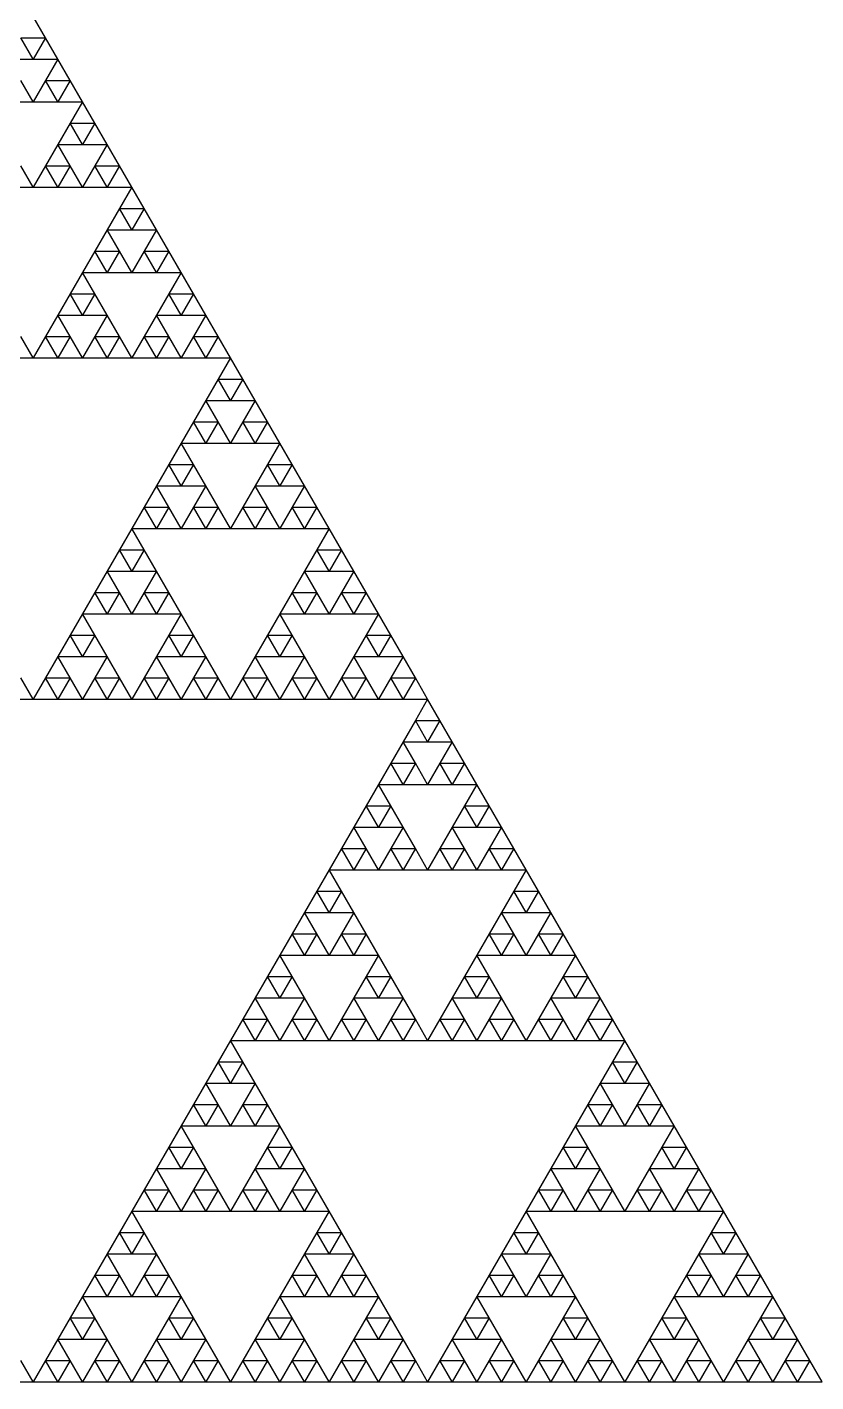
# Model space of a CAD drawing. Header units: metres. Extents: x -50 to 50, y -29 to 58.
# Drawn here: x 6.2 to 12.45, y -28.87 to -18.13 of the extents above; entities that cross this region are included whole.
import ezdxf

# ---------------------------------------------------------------- set-up
doc = ezdxf.new("R2010")
doc.units = ezdxf.units.M

msp = doc.modelspace()

# ---------------------------------------------------------------- linework, layer by layer
for p, q in [((6.34766, -18.2114), (6.25, -18.0422)), ((6.25, -18.3805), (6.15234, -18.2114)), ((6.15234, -18.2114), (6.34766, -18.2114)), ((6.34766, -18.2114), (6.25, -18.3805)), ((6.44531, -18.3805), (6.34766, -18.2114)), ((6.05469, -18.3805), (6.25, -18.3805)), ((6.25, -18.3805), (6.44531, -18.3805)), ((6.44531, -18.3805), (6.34766, -18.5496)), ((6.54297, -18.5496), (6.44531, -18.3805)), ((6.25, -18.7188), (6.15234, -18.5496)), ((6.34766, -18.5496), (6.25, -18.7188)), ((6.44531, -18.7188), (6.34766, -18.5496)), ((6.34766, -18.5496), (6.54297, -18.5496)), ((6.54297, -18.5496), (6.44531, -18.7188)), ((6.64062, -18.7188), (6.54297, -18.5496)), ((6.05469, -18.7188), (6.25, -18.7188)), ((6.25, -18.7188), (6.44531, -18.7188)), ((6.44531, -18.7188), (6.64062, -18.7188)), ((6.64062, -18.7188), (6.54297, -18.8879)), ((6.73828, -18.8879), (6.64062, -18.7188)), ((6.54297, -18.8879), (6.44531, -19.0571)), ((6.64062, -19.0571), (6.54297, -18.8879)), ((6.54297, -18.8879), (6.73828, -18.8879)), ((6.73828, -18.8879), (6.64062, -19.0571)), ((6.83594, -19.0571), (6.73828, -18.8879)), ((6.44531, -19.0571), (6.34766, -19.2262)), ((6.54297, -19.2262), (6.44531, -19.0571)), ((6.44531, -19.0571), (6.64062, -19.0571)), ((6.64062, -19.0571), (6.83594, -19.0571)), ((6.83594, -19.0571), (6.73828, -19.2262)), ((6.93359, -19.2262), (6.83594, -19.0571)), ((6.25, -19.3954), (6.15234, -19.2262)), ((6.34766, -19.2262), (6.25, -19.3954)), ((6.44531, -19.3954), (6.34766, -19.2262)), ((6.34766, -19.2262), (6.54297, -19.2262)), ((6.54297, -19.2262), (6.44531, -19.3954)), ((6.64062, -19.3954), (6.54297, -19.2262)), ((6.73828, -19.2262), (6.64062, -19.3954)), ((6.83594, -19.3954), (6.73828, -19.2262)), ((6.73828, -19.2262), (6.93359, -19.2262)), ((6.93359, -19.2262), (6.83594, -19.3954)), ((7.03125, -19.3954), (6.93359, -19.2262)), ((6.05469, -19.3954), (6.25, -19.3954)), ((6.25, -19.3954), (6.44531, -19.3954)), ((6.44531, -19.3954), (6.64062, -19.3954)), ((6.64062, -19.3954), (6.83594, -19.3954)), ((6.83594, -19.3954), (7.03125, -19.3954)), ((7.03125, -19.3954), (6.93359, -19.5645)), ((7.12891, -19.5645), (7.03125, -19.3954)), ((6.93359, -19.5645), (6.83594, -19.7337)), ((7.03125, -19.7337), (6.93359, -19.5645)), ((6.93359, -19.5645), (7.12891, -19.5645)), ((7.12891, -19.5645), (7.03125, -19.7337)), ((7.22656, -19.7337), (7.12891, -19.5645)), ((6.83594, -19.7337), (6.73828, -19.9028)), ((6.93359, -19.9028), (6.83594, -19.7337)), ((6.83594, -19.7337), (7.03125, -19.7337)), ((7.03125, -19.7337), (7.22656, -19.7337)), ((7.22656, -19.7337), (7.12891, -19.9028)), ((7.32422, -19.9028), (7.22656, -19.7337)), ((6.73828, -19.9028), (6.64062, -20.072)), ((6.83594, -20.072), (6.73828, -19.9028)), ((6.73828, -19.9028), (6.93359, -19.9028)), ((6.93359, -19.9028), (6.83594, -20.072)), ((7.03125, -20.072), (6.93359, -19.9028)), ((7.12891, -19.9028), (7.03125, -20.072)), ((7.22656, -20.072), (7.12891, -19.9028)), ((7.12891, -19.9028), (7.32422, -19.9028)), ((7.32422, -19.9028), (7.22656, -20.072)), ((7.42188, -20.072), (7.32422, -19.9028)), ((6.64062, -20.072), (6.54297, -20.2411)), ((6.73828, -20.2411), (6.64062, -20.072)), ((6.64062, -20.072), (6.83594, -20.072)), ((6.83594, -20.072), (7.03125, -20.072)), ((7.03125, -20.072), (7.22656, -20.072)), ((7.22656, -20.072), (7.42188, -20.072)), ((7.42188, -20.072), (7.32422, -20.2411)), ((7.51953, -20.2411), (7.42188, -20.072)), ((6.54297, -20.2411), (6.44531, -20.4102)), ((6.64062, -20.4102), (6.54297, -20.2411)), ((6.54297, -20.2411), (6.73828, -20.2411)), ((6.73828, -20.2411), (6.64062, -20.4102)), ((6.83594, -20.4102), (6.73828, -20.2411)), ((7.32422, -20.2411), (7.22656, -20.4102)), ((7.42188, -20.4102), (7.32422, -20.2411)), ((7.32422, -20.2411), (7.51953, -20.2411)), ((7.51953, -20.2411), (7.42188, -20.4102)), ((7.61719, -20.4102), (7.51953, -20.2411)), ((6.44531, -20.4102), (6.34766, -20.5794)), ((6.54297, -20.5794), (6.44531, -20.4102)), ((6.44531, -20.4102), (6.64062, -20.4102)), ((6.64062, -20.4102), (6.83594, -20.4102)), ((6.83594, -20.4102), (6.73828, -20.5794)), ((6.93359, -20.5794), (6.83594, -20.4102)), ((7.22656, -20.4102), (7.12891, -20.5794)), ((7.32422, -20.5794), (7.22656, -20.4102)), ((7.22656, -20.4102), (7.42188, -20.4102)), ((7.42188, -20.4102), (7.61719, -20.4102)), ((7.61719, -20.4102), (7.51953, -20.5794)), ((7.71484, -20.5794), (7.61719, -20.4102)), ((6.25, -20.7485), (6.15234, -20.5794)), ((6.34766, -20.5794), (6.25, -20.7485)), ((6.44531, -20.7485), (6.34766, -20.5794)), ((6.34766, -20.5794), (6.54297, -20.5794)), ((6.54297, -20.5794), (6.44531, -20.7485)), ((6.64062, -20.7485), (6.54297, -20.5794)), ((6.73828, -20.5794), (6.64062, -20.7485)), ((6.83594, -20.7485), (6.73828, -20.5794)), ((6.73828, -20.5794), (6.93359, -20.5794)), ((6.93359, -20.5794), (6.83594, -20.7485)), ((7.03125, -20.7485), (6.93359, -20.5794)), ((7.12891, -20.5794), (7.03125, -20.7485)), ((7.22656, -20.7485), (7.12891, -20.5794)), ((7.12891, -20.5794), (7.32422, -20.5794)), ((7.32422, -20.5794), (7.22656, -20.7485)), ((7.42188, -20.7485), (7.32422, -20.5794)), ((7.51953, -20.5794), (7.42188, -20.7485)), ((7.61719, -20.7485), (7.51953, -20.5794)), ((7.51953, -20.5794), (7.71484, -20.5794)), ((7.71484, -20.5794), (7.61719, -20.7485)), ((7.8125, -20.7485), (7.71484, -20.5794)), ((6.05469, -20.7485), (6.25, -20.7485)), ((6.25, -20.7485), (6.44531, -20.7485)), ((6.44531, -20.7485), (6.64062, -20.7485)), ((6.64062, -20.7485), (6.83594, -20.7485)), ((6.83594, -20.7485), (7.03125, -20.7485)), ((7.03125, -20.7485), (7.22656, -20.7485)), ((7.22656, -20.7485), (7.42188, -20.7485)), ((7.42188, -20.7485), (7.61719, -20.7485)), ((7.61719, -20.7485), (7.8125, -20.7485)), ((7.8125, -20.7485), (7.71484, -20.9177)), ((7.91016, -20.9177), (7.8125, -20.7485)), ((7.71484, -20.9177), (7.61719, -21.0868)), ((7.8125, -21.0868), (7.71484, -20.9177)), ((7.71484, -20.9177), (7.91016, -20.9177)), ((7.91016, -20.9177), (7.8125, -21.0868)), ((8.00781, -21.0868), (7.91016, -20.9177)), ((7.61719, -21.0868), (7.51953, -21.256)), ((7.71484, -21.256), (7.61719, -21.0868)), ((7.61719, -21.0868), (7.8125, -21.0868)), ((7.8125, -21.0868), (8.00781, -21.0868)), ((8.00781, -21.0868), (7.91016, -21.256)), ((8.10547, -21.256), (8.00781, -21.0868)), ((7.51953, -21.256), (7.42188, -21.4251)), ((7.61719, -21.4251), (7.51953, -21.256)), ((7.51953, -21.256), (7.71484, -21.256)), ((7.71484, -21.256), (7.61719, -21.4251)), ((7.8125, -21.4251), (7.71484, -21.256)), ((7.91016, -21.256), (7.8125, -21.4251)), ((8.00781, -21.4251), (7.91016, -21.256)), ((7.91016, -21.256), (8.10547, -21.256)), ((8.10547, -21.256), (8.00781, -21.4251)), ((8.20312, -21.4251), (8.10547, -21.256)), ((7.42188, -21.4251), (7.32422, -21.5943)), ((7.51953, -21.5943), (7.42188, -21.4251)), ((7.42188, -21.4251), (7.61719, -21.4251)), ((7.61719, -21.4251), (7.8125, -21.4251)), ((7.8125, -21.4251), (8.00781, -21.4251)), ((8.00781, -21.4251), (8.20312, -21.4251)), ((8.20312, -21.4251), (8.10547, -21.5943)), ((8.30078, -21.5943), (8.20312, -21.4251)), ((7.32422, -21.5943), (7.22656, -21.7634)), ((7.42188, -21.7634), (7.32422, -21.5943)), ((7.32422, -21.5943), (7.51953, -21.5943)), ((7.51953, -21.5943), (7.42188, -21.7634)), ((7.61719, -21.7634), (7.51953, -21.5943)), ((8.10547, -21.5943), (8.00781, -21.7634)), ((8.20312, -21.7634), (8.10547, -21.5943)), ((8.10547, -21.5943), (8.30078, -21.5943)), ((8.30078, -21.5943), (8.20312, -21.7634)), ((8.39844, -21.7634), (8.30078, -21.5943)), ((7.22656, -21.7634), (7.12891, -21.9325)), ((7.32422, -21.9325), (7.22656, -21.7634)), ((7.22656, -21.7634), (7.42188, -21.7634)), ((7.42188, -21.7634), (7.61719, -21.7634)), ((7.61719, -21.7634), (7.51953, -21.9325)), ((7.71484, -21.9325), (7.61719, -21.7634)), ((8.00781, -21.7634), (7.91016, -21.9325)), ((8.10547, -21.9325), (8.00781, -21.7634)), ((8.00781, -21.7634), (8.20312, -21.7634)), ((8.20312, -21.7634), (8.39844, -21.7634)), ((8.39844, -21.7634), (8.30078, -21.9325)), ((8.49609, -21.9325), (8.39844, -21.7634)), ((7.12891, -21.9325), (7.03125, -22.1017)), ((7.22656, -22.1017), (7.12891, -21.9325)), ((7.12891, -21.9325), (7.32422, -21.9325)), ((7.32422, -21.9325), (7.22656, -22.1017)), ((7.42188, -22.1017), (7.32422, -21.9325)), ((7.51953, -21.9325), (7.42188, -22.1017)), ((7.61719, -22.1017), (7.51953, -21.9325)), ((7.51953, -21.9325), (7.71484, -21.9325)), ((7.71484, -21.9325), (7.61719, -22.1017)), ((7.8125, -22.1017), (7.71484, -21.9325)), ((7.91016, -21.9325), (7.8125, -22.1017)), ((8.00781, -22.1017), (7.91016, -21.9325)), ((7.91016, -21.9325), (8.10547, -21.9325)), ((8.10547, -21.9325), (8.00781, -22.1017)), ((8.20312, -22.1017), (8.10547, -21.9325)), ((8.30078, -21.9325), (8.20312, -22.1017)), ((8.39844, -22.1017), (8.30078, -21.9325)), ((8.30078, -21.9325), (8.49609, -21.9325)), ((8.49609, -21.9325), (8.39844, -22.1017)), ((8.59375, -22.1017), (8.49609, -21.9325)), ((7.03125, -22.1017), (6.93359, -22.2708)), ((7.12891, -22.2708), (7.03125, -22.1017)), ((7.03125, -22.1017), (7.22656, -22.1017)), ((7.22656, -22.1017), (7.42188, -22.1017)), ((7.42188, -22.1017), (7.61719, -22.1017)), ((7.61719, -22.1017), (7.8125, -22.1017)), ((7.8125, -22.1017), (8.00781, -22.1017)), ((8.00781, -22.1017), (8.20312, -22.1017)), ((8.20312, -22.1017), (8.39844, -22.1017)), ((8.39844, -22.1017), (8.59375, -22.1017)), ((8.59375, -22.1017), (8.49609, -22.2708)), ((8.69141, -22.2708), (8.59375, -22.1017)), ((6.93359, -22.2708), (6.83594, -22.44)), ((7.03125, -22.44), (6.93359, -22.2708)), ((6.93359, -22.2708), (7.12891, -22.2708)), ((7.12891, -22.2708), (7.03125, -22.44)), ((7.22656, -22.44), (7.12891, -22.2708)), ((8.49609, -22.2708), (8.39844, -22.44)), ((8.59375, -22.44), (8.49609, -22.2708)), ((8.49609, -22.2708), (8.69141, -22.2708)), ((8.69141, -22.2708), (8.59375, -22.44)), ((8.78906, -22.44), (8.69141, -22.2708)), ((6.83594, -22.44), (6.73828, -22.6091)), ((6.93359, -22.6091), (6.83594, -22.44)), ((6.83594, -22.44), (7.03125, -22.44)), ((7.03125, -22.44), (7.22656, -22.44)), ((7.22656, -22.44), (7.12891, -22.6091)), ((7.32422, -22.6091), (7.22656, -22.44)), ((8.39844, -22.44), (8.30078, -22.6091)), ((8.49609, -22.6091), (8.39844, -22.44)), ((8.39844, -22.44), (8.59375, -22.44)), ((8.59375, -22.44), (8.78906, -22.44)), ((8.78906, -22.44), (8.69141, -22.6091)), ((8.88672, -22.6091), (8.78906, -22.44)), ((6.73828, -22.6091), (6.64062, -22.7783)), ((6.83594, -22.7783), (6.73828, -22.6091)), ((6.73828, -22.6091), (6.93359, -22.6091)), ((6.93359, -22.6091), (6.83594, -22.7783)), ((7.03125, -22.7783), (6.93359, -22.6091)), ((7.12891, -22.6091), (7.03125, -22.7783)), ((7.22656, -22.7783), (7.12891, -22.6091)), ((7.12891, -22.6091), (7.32422, -22.6091)), ((7.32422, -22.6091), (7.22656, -22.7783)), ((7.42188, -22.7783), (7.32422, -22.6091)), ((8.30078, -22.6091), (8.20312, -22.7783)), ((8.39844, -22.7783), (8.30078, -22.6091)), ((8.30078, -22.6091), (8.49609, -22.6091)), ((8.49609, -22.6091), (8.39844, -22.7783)), ((8.59375, -22.7783), (8.49609, -22.6091)), ((8.69141, -22.6091), (8.59375, -22.7783)), ((8.78906, -22.7783), (8.69141, -22.6091)), ((8.69141, -22.6091), (8.88672, -22.6091)), ((8.88672, -22.6091), (8.78906, -22.7783)), ((8.98438, -22.7783), (8.88672, -22.6091)), ((6.64062, -22.7783), (6.54297, -22.9474)), ((6.73828, -22.9474), (6.64062, -22.7783)), ((6.64062, -22.7783), (6.83594, -22.7783)), ((6.83594, -22.7783), (7.03125, -22.7783)), ((7.03125, -22.7783), (7.22656, -22.7783)), ((7.22656, -22.7783), (7.42188, -22.7783)), ((7.42188, -22.7783), (7.32422, -22.9474)), ((7.51953, -22.9474), (7.42188, -22.7783)), ((8.20312, -22.7783), (8.10547, -22.9474)), ((8.30078, -22.9474), (8.20312, -22.7783)), ((8.20312, -22.7783), (8.39844, -22.7783)), ((8.39844, -22.7783), (8.59375, -22.7783)), ((8.59375, -22.7783), (8.78906, -22.7783)), ((8.78906, -22.7783), (8.98438, -22.7783)), ((8.98438, -22.7783), (8.88672, -22.9474)), ((9.08203, -22.9474), (8.98438, -22.7783)), ((6.54297, -22.9474), (6.44531, -23.1166)), ((6.64062, -23.1166), (6.54297, -22.9474)), ((6.54297, -22.9474), (6.73828, -22.9474)), ((6.73828, -22.9474), (6.64062, -23.1166)), ((6.83594, -23.1166), (6.73828, -22.9474)), ((7.32422, -22.9474), (7.22656, -23.1166)), ((7.42188, -23.1166), (7.32422, -22.9474)), ((7.32422, -22.9474), (7.51953, -22.9474)), ((7.51953, -22.9474), (7.42188, -23.1166)), ((7.61719, -23.1166), (7.51953, -22.9474)), ((8.10547, -22.9474), (8.00781, -23.1166)), ((8.20312, -23.1166), (8.10547, -22.9474)), ((8.10547, -22.9474), (8.30078, -22.9474)), ((8.30078, -22.9474), (8.20312, -23.1166)), ((8.39844, -23.1166), (8.30078, -22.9474)), ((8.88672, -22.9474), (8.78906, -23.1166)), ((8.98438, -23.1166), (8.88672, -22.9474)), ((8.88672, -22.9474), (9.08203, -22.9474)), ((9.08203, -22.9474), (8.98438, -23.1166)), ((9.17969, -23.1166), (9.08203, -22.9474)), ((6.44531, -23.1166), (6.34766, -23.2857)), ((6.54297, -23.2857), (6.44531, -23.1166)), ((6.44531, -23.1166), (6.64062, -23.1166)), ((6.64062, -23.1166), (6.83594, -23.1166)), ((6.83594, -23.1166), (6.73828, -23.2857)), ((6.93359, -23.2857), (6.83594, -23.1166)), ((7.22656, -23.1166), (7.12891, -23.2857)), ((7.32422, -23.2857), (7.22656, -23.1166)), ((7.22656, -23.1166), (7.42188, -23.1166)), ((7.42188, -23.1166), (7.61719, -23.1166)), ((7.61719, -23.1166), (7.51953, -23.2857)), ((7.71484, -23.2857), (7.61719, -23.1166)), ((8.00781, -23.1166), (7.91016, -23.2857)), ((8.10547, -23.2857), (8.00781, -23.1166)), ((8.00781, -23.1166), (8.20312, -23.1166)), ((8.20312, -23.1166), (8.39844, -23.1166)), ((8.39844, -23.1166), (8.30078, -23.2857)), ((8.49609, -23.2857), (8.39844, -23.1166)), ((8.78906, -23.1166), (8.69141, -23.2857)), ((8.88672, -23.2857), (8.78906, -23.1166)), ((8.78906, -23.1166), (8.98438, -23.1166)), ((8.98438, -23.1166), (9.17969, -23.1166)), ((9.17969, -23.1166), (9.08203, -23.2857)), ((9.27734, -23.2857), (9.17969, -23.1166)), ((6.25, -23.4549), (6.15234, -23.2857)), ((6.34766, -23.2857), (6.25, -23.4549)), ((6.44531, -23.4549), (6.34766, -23.2857)), ((6.34766, -23.2857), (6.54297, -23.2857)), ((6.54297, -23.2857), (6.44531, -23.4549)), ((6.64062, -23.4549), (6.54297, -23.2857)), ((6.73828, -23.2857), (6.64062, -23.4549)), ((6.83594, -23.4549), (6.73828, -23.2857)), ((6.73828, -23.2857), (6.93359, -23.2857)), ((6.93359, -23.2857), (6.83594, -23.4549)), ((7.03125, -23.4549), (6.93359, -23.2857)), ((7.12891, -23.2857), (7.03125, -23.4549)), ((7.22656, -23.4549), (7.12891, -23.2857)), ((7.12891, -23.2857), (7.32422, -23.2857)), ((7.32422, -23.2857), (7.22656, -23.4549)), ((7.42188, -23.4549), (7.32422, -23.2857)), ((7.51953, -23.2857), (7.42188, -23.4549)), ((7.61719, -23.4549), (7.51953, -23.2857)), ((7.51953, -23.2857), (7.71484, -23.2857)), ((7.71484, -23.2857), (7.61719, -23.4549)), ((7.8125, -23.4549), (7.71484, -23.2857)), ((7.91016, -23.2857), (7.8125, -23.4549)), ((8.00781, -23.4549), (7.91016, -23.2857)), ((7.91016, -23.2857), (8.10547, -23.2857)), ((8.10547, -23.2857), (8.00781, -23.4549)), ((8.20312, -23.4549), (8.10547, -23.2857)), ((8.30078, -23.2857), (8.20312, -23.4549)), ((8.39844, -23.4549), (8.30078, -23.2857)), ((8.30078, -23.2857), (8.49609, -23.2857)), ((8.49609, -23.2857), (8.39844, -23.4549)), ((8.59375, -23.4549), (8.49609, -23.2857)), ((8.69141, -23.2857), (8.59375, -23.4549)), ((8.78906, -23.4549), (8.69141, -23.2857)), ((8.69141, -23.2857), (8.88672, -23.2857)), ((8.88672, -23.2857), (8.78906, -23.4549)), ((8.98438, -23.4549), (8.88672, -23.2857)), ((9.08203, -23.2857), (8.98438, -23.4549)), ((9.17969, -23.4549), (9.08203, -23.2857)), ((9.08203, -23.2857), (9.27734, -23.2857)), ((9.27734, -23.2857), (9.17969, -23.4549)), ((9.375, -23.4549), (9.27734, -23.2857)), ((6.05469, -23.4549), (6.25, -23.4549)), ((6.25, -23.4549), (6.44531, -23.4549)), ((6.44531, -23.4549), (6.64062, -23.4549)), ((6.64062, -23.4549), (6.83594, -23.4549)), ((6.83594, -23.4549), (7.03125, -23.4549)), ((7.03125, -23.4549), (7.22656, -23.4549)), ((7.22656, -23.4549), (7.42188, -23.4549)), ((7.42188, -23.4549), (7.61719, -23.4549)), ((7.61719, -23.4549), (7.8125, -23.4549)), ((7.8125, -23.4549), (8.00781, -23.4549)), ((8.00781, -23.4549), (8.20312, -23.4549)), ((8.20312, -23.4549), (8.39844, -23.4549)), ((8.39844, -23.4549), (8.59375, -23.4549)), ((8.59375, -23.4549), (8.78906, -23.4549)), ((8.78906, -23.4549), (8.98438, -23.4549)), ((8.98438, -23.4549), (9.17969, -23.4549)), ((9.17969, -23.4549), (9.375, -23.4549)), ((9.375, -23.4549), (9.27734, -23.624)), ((9.47266, -23.624), (9.375, -23.4549)), ((9.27734, -23.624), (9.17969, -23.7932)), ((9.375, -23.7932), (9.27734, -23.624)), ((9.27734, -23.624), (9.47266, -23.624)), ((9.47266, -23.624), (9.375, -23.7932)), ((9.57031, -23.7932), (9.47266, -23.624)), ((9.17969, -23.7932), (9.08203, -23.9623)), ((9.27734, -23.9623), (9.17969, -23.7932)), ((9.17969, -23.7932), (9.375, -23.7932)), ((9.375, -23.7932), (9.57031, -23.7932)), ((9.57031, -23.7932), (9.47266, -23.9623)), ((9.66797, -23.9623), (9.57031, -23.7932)), ((9.08203, -23.9623), (8.98438, -24.1314)), ((9.17969, -24.1314), (9.08203, -23.9623)), ((9.08203, -23.9623), (9.27734, -23.9623)), ((9.27734, -23.9623), (9.17969, -24.1314)), ((9.375, -24.1314), (9.27734, -23.9623)), ((9.47266, -23.9623), (9.375, -24.1314)), ((9.57031, -24.1314), (9.47266, -23.9623)), ((9.47266, -23.9623), (9.66797, -23.9623)), ((9.66797, -23.9623), (9.57031, -24.1314)), ((9.76562, -24.1314), (9.66797, -23.9623)), ((8.98438, -24.1314), (8.88672, -24.3006)), ((9.08203, -24.3006), (8.98438, -24.1314)), ((8.98438, -24.1314), (9.17969, -24.1314)), ((9.17969, -24.1314), (9.375, -24.1314)), ((9.375, -24.1314), (9.57031, -24.1314)), ((9.57031, -24.1314), (9.76562, -24.1314)), ((9.76562, -24.1314), (9.66797, -24.3006)), ((9.86328, -24.3006), (9.76562, -24.1314)), ((8.88672, -24.3006), (8.78906, -24.4697)), ((8.98438, -24.4697), (8.88672, -24.3006)), ((8.88672, -24.3006), (9.08203, -24.3006)), ((9.08203, -24.3006), (8.98438, -24.4697)), ((9.17969, -24.4697), (9.08203, -24.3006)), ((9.66797, -24.3006), (9.57031, -24.4697)), ((9.76562, -24.4697), (9.66797, -24.3006)), ((9.66797, -24.3006), (9.86328, -24.3006)), ((9.86328, -24.3006), (9.76562, -24.4697)), ((9.96094, -24.4697), (9.86328, -24.3006)), ((8.78906, -24.4697), (8.69141, -24.6389)), ((8.88672, -24.6389), (8.78906, -24.4697)), ((8.78906, -24.4697), (8.98438, -24.4697)), ((8.98438, -24.4697), (9.17969, -24.4697)), ((9.17969, -24.4697), (9.08203, -24.6389)), ((9.27734, -24.6389), (9.17969, -24.4697)), ((9.57031, -24.4697), (9.47266, -24.6389)), ((9.66797, -24.6389), (9.57031, -24.4697)), ((9.57031, -24.4697), (9.76562, -24.4697)), ((9.76562, -24.4697), (9.96094, -24.4697)), ((9.96094, -24.4697), (9.86328, -24.6389)), ((10.0586, -24.6389), (9.96094, -24.4697)), ((8.69141, -24.6389), (8.59375, -24.808)), ((8.78906, -24.808), (8.69141, -24.6389)), ((8.69141, -24.6389), (8.88672, -24.6389)), ((8.88672, -24.6389), (8.78906, -24.808)), ((8.98438, -24.808), (8.88672, -24.6389)), ((9.08203, -24.6389), (8.98438, -24.808)), ((9.17969, -24.808), (9.08203, -24.6389)), ((9.08203, -24.6389), (9.27734, -24.6389)), ((9.27734, -24.6389), (9.17969, -24.808)), ((9.375, -24.808), (9.27734, -24.6389)), ((9.47266, -24.6389), (9.375, -24.808)), ((9.57031, -24.808), (9.47266, -24.6389)), ((9.47266, -24.6389), (9.66797, -24.6389)), ((9.66797, -24.6389), (9.57031, -24.808)), ((9.76562, -24.808), (9.66797, -24.6389)), ((9.86328, -24.6389), (9.76562, -24.808)), ((9.96094, -24.808), (9.86328, -24.6389)), ((9.86328, -24.6389), (10.0586, -24.6389)), ((10.0586, -24.6389), (9.96094, -24.808)), ((10.1562, -24.808), (10.0586, -24.6389)), ((8.59375, -24.808), (8.49609, -24.9772)), ((8.69141, -24.9772), (8.59375, -24.808)), ((8.59375, -24.808), (8.78906, -24.808)), ((8.78906, -24.808), (8.98438, -24.808)), ((8.98438, -24.808), (9.17969, -24.808)), ((9.17969, -24.808), (9.375, -24.808)), ((9.375, -24.808), (9.57031, -24.808)), ((9.57031, -24.808), (9.76562, -24.808)), ((9.76562, -24.808), (9.96094, -24.808)), ((9.96094, -24.808), (10.1562, -24.808)), ((10.1562, -24.808), (10.0586, -24.9772)), ((10.2539, -24.9772), (10.1562, -24.808)), ((8.49609, -24.9772), (8.39844, -25.1463)), ((8.59375, -25.1463), (8.49609, -24.9772)), ((8.49609, -24.9772), (8.69141, -24.9772)), ((8.69141, -24.9772), (8.59375, -25.1463)), ((8.78906, -25.1463), (8.69141, -24.9772)), ((10.0586, -24.9772), (9.96094, -25.1463)), ((10.1562, -25.1463), (10.0586, -24.9772)), ((10.0586, -24.9772), (10.2539, -24.9772)), ((10.2539, -24.9772), (10.1562, -25.1463)), ((10.3516, -25.1463), (10.2539, -24.9772)), ((8.39844, -25.1463), (8.30078, -25.3155)), ((8.49609, -25.3155), (8.39844, -25.1463)), ((8.39844, -25.1463), (8.59375, -25.1463)), ((8.59375, -25.1463), (8.78906, -25.1463)), ((8.78906, -25.1463), (8.69141, -25.3155)), ((8.88672, -25.3155), (8.78906, -25.1463)), ((9.96094, -25.1463), (9.86328, -25.3155)), ((10.0586, -25.3155), (9.96094, -25.1463)), ((9.96094, -25.1463), (10.1562, -25.1463)), ((10.1562, -25.1463), (10.3516, -25.1463)), ((10.3516, -25.1463), (10.2539, -25.3155)), ((10.4492, -25.3155), (10.3516, -25.1463)), ((8.30078, -25.3155), (8.20312, -25.4846)), ((8.39844, -25.4846), (8.30078, -25.3155)), ((8.30078, -25.3155), (8.49609, -25.3155)), ((8.49609, -25.3155), (8.39844, -25.4846)), ((8.59375, -25.4846), (8.49609, -25.3155)), ((8.69141, -25.3155), (8.59375, -25.4846)), ((8.78906, -25.4846), (8.69141, -25.3155)), ((8.69141, -25.3155), (8.88672, -25.3155)), ((8.88672, -25.3155), (8.78906, -25.4846)), ((8.98438, -25.4846), (8.88672, -25.3155)), ((9.86328, -25.3155), (9.76562, -25.4846)), ((9.96094, -25.4846), (9.86328, -25.3155)), ((9.86328, -25.3155), (10.0586, -25.3155)), ((10.0586, -25.3155), (9.96094, -25.4846)), ((10.1562, -25.4846), (10.0586, -25.3155)), ((10.2539, -25.3155), (10.1562, -25.4846)), ((10.3516, -25.4846), (10.2539, -25.3155)), ((10.2539, -25.3155), (10.4492, -25.3155)), ((10.4492, -25.3155), (10.3516, -25.4846)), ((10.5469, -25.4846), (10.4492, -25.3155)), ((8.20312, -25.4846), (8.10547, -25.6538)), ((8.30078, -25.6538), (8.20312, -25.4846)), ((8.20312, -25.4846), (8.39844, -25.4846)), ((8.39844, -25.4846), (8.59375, -25.4846)), ((8.59375, -25.4846), (8.78906, -25.4846)), ((8.78906, -25.4846), (8.98438, -25.4846)), ((8.98438, -25.4846), (8.88672, -25.6538)), ((9.08203, -25.6538), (8.98438, -25.4846)), ((9.76562, -25.4846), (9.66797, -25.6538)), ((9.86328, -25.6538), (9.76562, -25.4846)), ((9.76562, -25.4846), (9.96094, -25.4846)), ((9.96094, -25.4846), (10.1562, -25.4846)), ((10.1562, -25.4846), (10.3516, -25.4846)), ((10.3516, -25.4846), (10.5469, -25.4846)), ((10.5469, -25.4846), (10.4492, -25.6538)), ((10.6445, -25.6538), (10.5469, -25.4846)), ((8.10547, -25.6538), (8.00781, -25.8229)), ((8.20312, -25.8229), (8.10547, -25.6538)), ((8.10547, -25.6538), (8.30078, -25.6538)), ((8.30078, -25.6538), (8.20312, -25.8229)), ((8.39844, -25.8229), (8.30078, -25.6538)), ((8.88672, -25.6538), (8.78906, -25.8229)), ((8.98438, -25.8229), (8.88672, -25.6538)), ((8.88672, -25.6538), (9.08203, -25.6538)), ((9.08203, -25.6538), (8.98438, -25.8229)), ((9.17969, -25.8229), (9.08203, -25.6538)), ((9.66797, -25.6538), (9.57031, -25.8229)), ((9.76562, -25.8229), (9.66797, -25.6538)), ((9.66797, -25.6538), (9.86328, -25.6538)), ((9.86328, -25.6538), (9.76562, -25.8229)), ((9.96094, -25.8229), (9.86328, -25.6538)), ((10.4492, -25.6538), (10.3516, -25.8229)), ((10.5469, -25.8229), (10.4492, -25.6538)), ((10.4492, -25.6538), (10.6445, -25.6538)), ((10.6445, -25.6538), (10.5469, -25.8229)), ((10.7422, -25.8229), (10.6445, -25.6538)), ((8.00781, -25.8229), (7.91016, -25.992)), ((8.10547, -25.992), (8.00781, -25.8229)), ((8.00781, -25.8229), (8.20312, -25.8229)), ((8.20312, -25.8229), (8.39844, -25.8229)), ((8.39844, -25.8229), (8.30078, -25.992)), ((8.49609, -25.992), (8.39844, -25.8229)), ((8.78906, -25.8229), (8.69141, -25.992)), ((8.88672, -25.992), (8.78906, -25.8229)), ((8.78906, -25.8229), (8.98438, -25.8229)), ((8.98438, -25.8229), (9.17969, -25.8229)), ((9.17969, -25.8229), (9.08203, -25.992)), ((9.27734, -25.992), (9.17969, -25.8229)), ((9.57031, -25.8229), (9.47266, -25.992)), ((9.66797, -25.992), (9.57031, -25.8229)), ((9.57031, -25.8229), (9.76562, -25.8229)), ((9.76562, -25.8229), (9.96094, -25.8229)), ((9.96094, -25.8229), (9.86328, -25.992)), ((10.0586, -25.992), (9.96094, -25.8229)), ((10.3516, -25.8229), (10.2539, -25.992)), ((10.4492, -25.992), (10.3516, -25.8229)), ((10.3516, -25.8229), (10.5469, -25.8229)), ((10.5469, -25.8229), (10.7422, -25.8229)), ((10.7422, -25.8229), (10.6445, -25.992)), ((10.8398, -25.992), (10.7422, -25.8229)), ((7.91016, -25.992), (7.8125, -26.1612)), ((8.00781, -26.1612), (7.91016, -25.992)), ((7.91016, -25.992), (8.10547, -25.992)), ((8.10547, -25.992), (8.00781, -26.1612)), ((8.20312, -26.1612), (8.10547, -25.992)), ((8.30078, -25.992), (8.20312, -26.1612)), ((8.39844, -26.1612), (8.30078, -25.992)), ((8.30078, -25.992), (8.49609, -25.992)), ((8.49609, -25.992), (8.39844, -26.1612)), ((8.59375, -26.1612), (8.49609, -25.992)), ((8.69141, -25.992), (8.59375, -26.1612)), ((8.78906, -26.1612), (8.69141, -25.992)), ((8.69141, -25.992), (8.88672, -25.992)), ((8.88672, -25.992), (8.78906, -26.1612)), ((8.98438, -26.1612), (8.88672, -25.992)), ((9.08203, -25.992), (8.98438, -26.1612)), ((9.17969, -26.1612), (9.08203, -25.992)), ((9.08203, -25.992), (9.27734, -25.992)), ((9.27734, -25.992), (9.17969, -26.1612)), ((9.375, -26.1612), (9.27734, -25.992)), ((9.47266, -25.992), (9.375, -26.1612)), ((9.57031, -26.1612), (9.47266, -25.992)), ((9.47266, -25.992), (9.66797, -25.992)), ((9.66797, -25.992), (9.57031, -26.1612)), ((9.76562, -26.1612), (9.66797, -25.992)), ((9.86328, -25.992), (9.76562, -26.1612)), ((9.96094, -26.1612), (9.86328, -25.992)), ((9.86328, -25.992), (10.0586, -25.992)), ((10.0586, -25.992), (9.96094, -26.1612)), ((10.1562, -26.1612), (10.0586, -25.992)), ((10.2539, -25.992), (10.1562, -26.1612)), ((10.3516, -26.1612), (10.2539, -25.992)), ((10.2539, -25.992), (10.4492, -25.992)), ((10.4492, -25.992), (10.3516, -26.1612)), ((10.5469, -26.1612), (10.4492, -25.992)), ((10.6445, -25.992), (10.5469, -26.1612)), ((10.7422, -26.1612), (10.6445, -25.992)), ((10.6445, -25.992), (10.8398, -25.992)), ((10.8398, -25.992), (10.7422, -26.1612)), ((10.9375, -26.1612), (10.8398, -25.992)), ((7.8125, -26.1612), (7.71484, -26.3303)), ((7.91016, -26.3303), (7.8125, -26.1612)), ((7.8125, -26.1612), (8.00781, -26.1612)), ((8.00781, -26.1612), (8.20312, -26.1612)), ((8.20312, -26.1612), (8.39844, -26.1612)), ((8.39844, -26.1612), (8.59375, -26.1612)), ((8.59375, -26.1612), (8.78906, -26.1612)), ((8.78906, -26.1612), (8.98438, -26.1612)), ((8.98438, -26.1612), (9.17969, -26.1612)), ((9.17969, -26.1612), (9.375, -26.1612)), ((9.375, -26.1612), (9.57031, -26.1612)), ((9.57031, -26.1612), (9.76562, -26.1612)), ((9.76562, -26.1612), (9.96094, -26.1612)), ((9.96094, -26.1612), (10.1562, -26.1612)), ((10.1562, -26.1612), (10.3516, -26.1612)), ((10.3516, -26.1612), (10.5469, -26.1612)), ((10.5469, -26.1612), (10.7422, -26.1612)), ((10.7422, -26.1612), (10.9375, -26.1612)), ((10.9375, -26.1612), (10.8398, -26.3303)), ((11.0352, -26.3303), (10.9375, -26.1612)), ((7.71484, -26.3303), (7.61719, -26.4995)), ((7.8125, -26.4995), (7.71484, -26.3303)), ((7.71484, -26.3303), (7.91016, -26.3303)), ((7.91016, -26.3303), (7.8125, -26.4995)), ((8.00781, -26.4995), (7.91016, -26.3303)), ((10.8398, -26.3303), (10.7422, -26.4995)), ((10.9375, -26.4995), (10.8398, -26.3303)), ((10.8398, -26.3303), (11.0352, -26.3303)), ((11.0352, -26.3303), (10.9375, -26.4995)), ((11.1328, -26.4995), (11.0352, -26.3303)), ((7.61719, -26.4995), (7.51953, -26.6686)), ((7.71484, -26.6686), (7.61719, -26.4995)), ((7.61719, -26.4995), (7.8125, -26.4995)), ((7.8125, -26.4995), (8.00781, -26.4995)), ((8.00781, -26.4995), (7.91016, -26.6686)), ((8.10547, -26.6686), (8.00781, -26.4995)), ((10.7422, -26.4995), (10.6445, -26.6686)), ((10.8398, -26.6686), (10.7422, -26.4995)), ((10.7422, -26.4995), (10.9375, -26.4995)), ((10.9375, -26.4995), (11.1328, -26.4995)), ((11.1328, -26.4995), (11.0352, -26.6686)), ((11.2305, -26.6686), (11.1328, -26.4995)), ((7.51953, -26.6686), (7.42188, -26.8378)), ((7.61719, -26.8378), (7.51953, -26.6686)), ((7.51953, -26.6686), (7.71484, -26.6686)), ((7.71484, -26.6686), (7.61719, -26.8378)), ((7.8125, -26.8378), (7.71484, -26.6686)), ((7.91016, -26.6686), (7.8125, -26.8378)), ((8.00781, -26.8378), (7.91016, -26.6686)), ((7.91016, -26.6686), (8.10547, -26.6686)), ((8.10547, -26.6686), (8.00781, -26.8378)), ((8.20312, -26.8378), (8.10547, -26.6686)), ((10.6445, -26.6686), (10.5469, -26.8378)), ((10.7422, -26.8378), (10.6445, -26.6686)), ((10.6445, -26.6686), (10.8398, -26.6686)), ((10.8398, -26.6686), (10.7422, -26.8378)), ((10.9375, -26.8378), (10.8398, -26.6686)), ((11.0352, -26.6686), (10.9375, -26.8378)), ((11.1328, -26.8378), (11.0352, -26.6686)), ((11.0352, -26.6686), (11.2305, -26.6686)), ((11.2305, -26.6686), (11.1328, -26.8378)), ((11.3281, -26.8378), (11.2305, -26.6686)), ((7.42188, -26.8378), (7.32422, -27.0069)), ((7.51953, -27.0069), (7.42188, -26.8378)), ((7.42188, -26.8378), (7.61719, -26.8378)), ((7.61719, -26.8378), (7.8125, -26.8378)), ((7.8125, -26.8378), (8.00781, -26.8378)), ((8.00781, -26.8378), (8.20312, -26.8378)), ((8.20312, -26.8378), (8.10547, -27.0069)), ((8.30078, -27.0069), (8.20312, -26.8378)), ((10.5469, -26.8378), (10.4492, -27.0069)), ((10.6445, -27.0069), (10.5469, -26.8378)), ((10.5469, -26.8378), (10.7422, -26.8378)), ((10.7422, -26.8378), (10.9375, -26.8378)), ((10.9375, -26.8378), (11.1328, -26.8378)), ((11.1328, -26.8378), (11.3281, -26.8378)), ((11.3281, -26.8378), (11.2305, -27.0069)), ((11.4258, -27.0069), (11.3281, -26.8378)), ((7.32422, -27.0069), (7.22656, -27.1761)), ((7.42188, -27.1761), (7.32422, -27.0069)), ((7.32422, -27.0069), (7.51953, -27.0069)), ((7.51953, -27.0069), (7.42188, -27.1761)), ((7.61719, -27.1761), (7.51953, -27.0069)), ((8.10547, -27.0069), (8.00781, -27.1761)), ((8.20312, -27.1761), (8.10547, -27.0069)), ((8.10547, -27.0069), (8.30078, -27.0069)), ((8.30078, -27.0069), (8.20312, -27.1761)), ((8.39844, -27.1761), (8.30078, -27.0069)), ((10.4492, -27.0069), (10.3516, -27.1761)), ((10.5469, -27.1761), (10.4492, -27.0069)), ((10.4492, -27.0069), (10.6445, -27.0069)), ((10.6445, -27.0069), (10.5469, -27.1761)), ((10.7422, -27.1761), (10.6445, -27.0069)), ((11.2305, -27.0069), (11.1328, -27.1761)), ((11.3281, -27.1761), (11.2305, -27.0069)), ((11.2305, -27.0069), (11.4258, -27.0069)), ((11.4258, -27.0069), (11.3281, -27.1761)), ((11.5234, -27.1761), (11.4258, -27.0069)), ((7.22656, -27.1761), (7.12891, -27.3452)), ((7.32422, -27.3452), (7.22656, -27.1761)), ((7.22656, -27.1761), (7.42188, -27.1761)), ((7.42188, -27.1761), (7.61719, -27.1761)), ((7.61719, -27.1761), (7.51953, -27.3452)), ((7.71484, -27.3452), (7.61719, -27.1761)), ((8.00781, -27.1761), (7.91016, -27.3452)), ((8.10547, -27.3452), (8.00781, -27.1761)), ((8.00781, -27.1761), (8.20312, -27.1761)), ((8.20312, -27.1761), (8.39844, -27.1761)), ((8.39844, -27.1761), (8.30078, -27.3452)), ((8.49609, -27.3452), (8.39844, -27.1761)), ((10.3516, -27.1761), (10.2539, -27.3452)), ((10.4492, -27.3452), (10.3516, -27.1761)), ((10.3516, -27.1761), (10.5469, -27.1761)), ((10.5469, -27.1761), (10.7422, -27.1761)), ((10.7422, -27.1761), (10.6445, -27.3452)), ((10.8398, -27.3452), (10.7422, -27.1761)), ((11.1328, -27.1761), (11.0352, -27.3452)), ((11.2305, -27.3452), (11.1328, -27.1761)), ((11.1328, -27.1761), (11.3281, -27.1761)), ((11.3281, -27.1761), (11.5234, -27.1761)), ((11.5234, -27.1761), (11.4258, -27.3452)), ((11.6211, -27.3452), (11.5234, -27.1761)), ((7.12891, -27.3452), (7.03125, -27.5143)), ((7.22656, -27.5143), (7.12891, -27.3452)), ((7.12891, -27.3452), (7.32422, -27.3452)), ((7.32422, -27.3452), (7.22656, -27.5143)), ((7.42188, -27.5143), (7.32422, -27.3452)), ((7.51953, -27.3452), (7.42188, -27.5143)), ((7.61719, -27.5143), (7.51953, -27.3452)), ((7.51953, -27.3452), (7.71484, -27.3452)), ((7.71484, -27.3452), (7.61719, -27.5143)), ((7.8125, -27.5143), (7.71484, -27.3452)), ((7.91016, -27.3452), (7.8125, -27.5143)), ((8.00781, -27.5143), (7.91016, -27.3452)), ((7.91016, -27.3452), (8.10547, -27.3452)), ((8.10547, -27.3452), (8.00781, -27.5143)), ((8.20312, -27.5143), (8.10547, -27.3452)), ((8.30078, -27.3452), (8.20312, -27.5143)), ((8.39844, -27.5143), (8.30078, -27.3452)), ((8.30078, -27.3452), (8.49609, -27.3452)), ((8.49609, -27.3452), (8.39844, -27.5143)), ((8.59375, -27.5143), (8.49609, -27.3452)), ((10.2539, -27.3452), (10.1562, -27.5143)), ((10.3516, -27.5143), (10.2539, -27.3452)), ((10.2539, -27.3452), (10.4492, -27.3452)), ((10.4492, -27.3452), (10.3516, -27.5143)), ((10.5469, -27.5143), (10.4492, -27.3452)), ((10.6445, -27.3452), (10.5469, -27.5143)), ((10.7422, -27.5143), (10.6445, -27.3452)), ((10.6445, -27.3452), (10.8398, -27.3452)), ((10.8398, -27.3452), (10.7422, -27.5143)), ((10.9375, -27.5143), (10.8398, -27.3452)), ((11.0352, -27.3452), (10.9375, -27.5143)), ((11.1328, -27.5143), (11.0352, -27.3452)), ((11.0352, -27.3452), (11.2305, -27.3452)), ((11.2305, -27.3452), (11.1328, -27.5143)), ((11.3281, -27.5143), (11.2305, -27.3452)), ((11.4258, -27.3452), (11.3281, -27.5143)), ((11.5234, -27.5143), (11.4258, -27.3452)), ((11.4258, -27.3452), (11.6211, -27.3452)), ((11.6211, -27.3452), (11.5234, -27.5143)), ((11.7188, -27.5143), (11.6211, -27.3452)), ((7.03125, -27.5144), (6.93359, -27.6835)), ((7.03125, -27.5143), (7.22656, -27.5143)), ((7.12891, -27.6835), (7.03125, -27.5144)), ((7.22656, -27.5143), (7.42188, -27.5143)), ((7.42188, -27.5143), (7.61719, -27.5143)), ((7.61719, -27.5143), (7.8125, -27.5143)), ((7.8125, -27.5143), (8.00781, -27.5143)), ((8.00781, -27.5143), (8.20312, -27.5143)), ((8.20312, -27.5143), (8.39844, -27.5143)), ((8.39844, -27.5143), (8.59375, -27.5143)), ((8.59375, -27.5144), (8.49609, -27.6835)), ((8.69141, -27.6835), (8.59375, -27.5144)), ((10.1562, -27.5144), (10.0586, -27.6835)), ((10.1562, -27.5143), (10.3516, -27.5143)), ((10.2539, -27.6835), (10.1562, -27.5144)), ((10.3516, -27.5143), (10.5469, -27.5143)), ((10.5469, -27.5143), (10.7422, -27.5143)), ((10.7422, -27.5143), (10.9375, -27.5143)), ((10.9375, -27.5143), (11.1328, -27.5143)), ((11.1328, -27.5143), (11.3281, -27.5143)), ((11.3281, -27.5143), (11.5234, -27.5143)), ((11.5234, -27.5143), (11.7188, -27.5143)), ((11.7188, -27.5144), (11.6211, -27.6835)), ((11.8164, -27.6835), (11.7188, -27.5144)), ((6.93359, -27.6835), (6.83594, -27.8527)), ((7.03125, -27.8527), (6.93359, -27.6835)), ((6.93359, -27.6835), (7.12891, -27.6835)), ((7.12891, -27.6835), (7.03125, -27.8527)), ((7.22656, -27.8527), (7.12891, -27.6835)), ((8.49609, -27.6835), (8.39844, -27.8527)), ((8.59375, -27.8527), (8.49609, -27.6835)), ((8.49609, -27.6835), (8.69141, -27.6835)), ((8.69141, -27.6835), (8.59375, -27.8527)), ((8.78906, -27.8527), (8.69141, -27.6835)), ((10.0586, -27.6835), (9.96094, -27.8527)), ((10.1562, -27.8527), (10.0586, -27.6835)), ((10.0586, -27.6835), (10.2539, -27.6835)), ((10.2539, -27.6835), (10.1562, -27.8527)), ((10.3516, -27.8527), (10.2539, -27.6835)), ((11.6211, -27.6835), (11.5234, -27.8527)), ((11.7188, -27.8527), (11.6211, -27.6835)), ((11.6211, -27.6835), (11.8164, -27.6835)), ((11.8164, -27.6835), (11.7188, -27.8527)), ((11.9141, -27.8527), (11.8164, -27.6835)), ((6.83594, -27.8527), (6.73828, -28.0218)), ((6.93359, -28.0218), (6.83594, -27.8527)), ((6.83594, -27.8527), (7.03125, -27.8527)), ((7.03125, -27.8527), (7.22656, -27.8527)), ((7.22656, -27.8527), (7.12891, -28.0218)), ((7.32422, -28.0218), (7.22656, -27.8527)), ((8.39844, -27.8527), (8.30078, -28.0218)), ((8.49609, -28.0218), (8.39844, -27.8527)), ((8.39844, -27.8527), (8.59375, -27.8527)), ((8.59375, -27.8527), (8.78906, -27.8527)), ((8.78906, -27.8527), (8.69141, -28.0218)), ((8.88672, -28.0218), (8.78906, -27.8527)), ((9.96094, -27.8527), (9.86328, -28.0218)), ((10.0586, -28.0218), (9.96094, -27.8527)), ((9.96094, -27.8527), (10.1562, -27.8527)), ((10.1562, -27.8527), (10.3516, -27.8527)), ((10.3516, -27.8527), (10.2539, -28.0218)), ((10.4492, -28.0218), (10.3516, -27.8527)), ((11.5234, -27.8527), (11.4258, -28.0218)), ((11.6211, -28.0218), (11.5234, -27.8527)), ((11.5234, -27.8527), (11.7188, -27.8527)), ((11.7188, -27.8527), (11.9141, -27.8527)), ((11.9141, -27.8527), (11.8164, -28.0218)), ((12.0117, -28.0218), (11.9141, -27.8527)), ((6.73828, -28.0218), (6.64062, -28.1909)), ((6.83594, -28.1909), (6.73828, -28.0218)), ((6.73828, -28.0218), (6.93359, -28.0218)), ((6.93359, -28.0218), (6.83594, -28.1909)), ((7.03125, -28.1909), (6.93359, -28.0218)), ((7.12891, -28.0218), (7.03125, -28.1909)), ((7.22656, -28.1909), (7.12891, -28.0218)), ((7.12891, -28.0218), (7.32422, -28.0218)), ((7.32422, -28.0218), (7.22656, -28.1909)), ((7.42188, -28.1909), (7.32422, -28.0218)), ((8.30078, -28.0218), (8.20312, -28.1909)), ((8.39844, -28.1909), (8.30078, -28.0218)), ((8.30078, -28.0218), (8.49609, -28.0218)), ((8.49609, -28.0218), (8.39844, -28.1909)), ((8.59375, -28.1909), (8.49609, -28.0218)), ((8.69141, -28.0218), (8.59375, -28.1909)), ((8.78906, -28.1909), (8.69141, -28.0218)), ((8.69141, -28.0218), (8.88672, -28.0218)), ((8.88672, -28.0218), (8.78906, -28.1909)), ((8.98438, -28.1909), (8.88672, -28.0218)), ((9.86328, -28.0218), (9.76562, -28.1909)), ((9.96094, -28.1909), (9.86328, -28.0218)), ((9.86328, -28.0218), (10.0586, -28.0218)), ((10.0586, -28.0218), (9.96094, -28.1909)), ((10.1562, -28.1909), (10.0586, -28.0218)), ((10.2539, -28.0218), (10.1562, -28.1909)), ((10.3516, -28.1909), (10.2539, -28.0218)), ((10.2539, -28.0218), (10.4492, -28.0218)), ((10.4492, -28.0218), (10.3516, -28.1909)), ((10.5469, -28.1909), (10.4492, -28.0218)), ((11.4258, -28.0218), (11.3281, -28.1909)), ((11.5234, -28.1909), (11.4258, -28.0218)), ((11.4258, -28.0218), (11.6211, -28.0218)), ((11.6211, -28.0218), (11.5234, -28.1909)), ((11.7188, -28.1909), (11.6211, -28.0218)), ((11.8164, -28.0218), (11.7188, -28.1909)), ((11.9141, -28.1909), (11.8164, -28.0218)), ((11.8164, -28.0218), (12.0117, -28.0218)), ((12.0117, -28.0218), (11.9141, -28.1909)), ((12.1094, -28.1909), (12.0117, -28.0218)), ((6.64062, -28.1909), (6.54297, -28.3601)), ((6.73828, -28.3601), (6.64062, -28.1909)), ((6.64062, -28.1909), (6.83594, -28.1909)), ((6.83594, -28.1909), (7.03125, -28.1909)), ((7.03125, -28.1909), (7.22656, -28.1909)), ((7.22656, -28.1909), (7.42188, -28.1909)), ((7.42188, -28.1909), (7.32422, -28.3601)), ((7.51953, -28.3601), (7.42188, -28.1909)), ((8.20312, -28.1909), (8.10547, -28.3601)), ((8.30078, -28.3601), (8.20312, -28.1909)), ((8.20312, -28.1909), (8.39844, -28.1909)), ((8.39844, -28.1909), (8.59375, -28.1909)), ((8.59375, -28.1909), (8.78906, -28.1909)), ((8.78906, -28.1909), (8.98438, -28.1909)), ((8.98438, -28.1909), (8.88672, -28.3601)), ((9.08203, -28.3601), (8.98438, -28.1909)), ((9.76562, -28.1909), (9.66797, -28.3601)), ((9.86328, -28.3601), (9.76562, -28.1909)), ((9.76562, -28.1909), (9.96094, -28.1909)), ((9.96094, -28.1909), (10.1562, -28.1909)), ((10.1562, -28.1909), (10.3516, -28.1909)), ((10.3516, -28.1909), (10.5469, -28.1909)), ((10.5469, -28.1909), (10.4492, -28.3601)), ((10.6445, -28.3601), (10.5469, -28.1909)), ((11.3281, -28.1909), (11.2305, -28.3601)), ((11.4258, -28.3601), (11.3281, -28.1909)), ((11.3281, -28.1909), (11.5234, -28.1909)), ((11.5234, -28.1909), (11.7188, -28.1909)), ((11.7188, -28.1909), (11.9141, -28.1909)), ((11.9141, -28.1909), (12.1094, -28.1909)), ((12.1094, -28.1909), (12.0117, -28.3601)), ((12.207, -28.3601), (12.1094, -28.1909)), ((6.54297, -28.3601), (6.44531, -28.5292)), ((6.64062, -28.5292), (6.54297, -28.3601)), ((6.54297, -28.3601), (6.73828, -28.3601)), ((6.73828, -28.3601), (6.64062, -28.5292)), ((6.83594, -28.5292), (6.73828, -28.3601)), ((7.32422, -28.3601), (7.22656, -28.5292)), ((7.42188, -28.5292), (7.32422, -28.3601)), ((7.32422, -28.3601), (7.51953, -28.3601)), ((7.51953, -28.3601), (7.42188, -28.5292)), ((7.61719, -28.5292), (7.51953, -28.3601)), ((8.10547, -28.3601), (8.00781, -28.5292)), ((8.20312, -28.5292), (8.10547, -28.3601)), ((8.10547, -28.3601), (8.30078, -28.3601)), ((8.30078, -28.3601), (8.20312, -28.5292)), ((8.39844, -28.5292), (8.30078, -28.3601)), ((8.88672, -28.3601), (8.78906, -28.5292)), ((8.98438, -28.5292), (8.88672, -28.3601)), ((8.88672, -28.3601), (9.08203, -28.3601)), ((9.08203, -28.3601), (8.98438, -28.5292)), ((9.17969, -28.5292), (9.08203, -28.3601)), ((9.66797, -28.3601), (9.57031, -28.5292)), ((9.76562, -28.5292), (9.66797, -28.3601)), ((9.66797, -28.3601), (9.86328, -28.3601)), ((9.86328, -28.3601), (9.76562, -28.5292)), ((9.96094, -28.5292), (9.86328, -28.3601)), ((10.4492, -28.3601), (10.3516, -28.5292)), ((10.5469, -28.5292), (10.4492, -28.3601)), ((10.4492, -28.3601), (10.6445, -28.3601)), ((10.6445, -28.3601), (10.5469, -28.5292)), ((10.7422, -28.5292), (10.6445, -28.3601)), ((11.2305, -28.3601), (11.1328, -28.5292)), ((11.3281, -28.5292), (11.2305, -28.3601)), ((11.2305, -28.3601), (11.4258, -28.3601)), ((11.4258, -28.3601), (11.3281, -28.5292)), ((11.5234, -28.5292), (11.4258, -28.3601)), ((12.0117, -28.3601), (11.9141, -28.5292)), ((12.1094, -28.5292), (12.0117, -28.3601)), ((12.0117, -28.3601), (12.207, -28.3601)), ((12.207, -28.3601), (12.1094, -28.5292)), ((12.3047, -28.5292), (12.207, -28.3601)), ((6.44531, -28.5292), (6.34766, -28.6984)), ((6.54297, -28.6984), (6.44531, -28.5292)), ((6.44531, -28.5292), (6.64062, -28.5292)), ((6.64062, -28.5292), (6.83594, -28.5292)), ((6.83594, -28.5292), (6.73828, -28.6984)), ((6.93359, -28.6984), (6.83594, -28.5292)), ((7.22656, -28.5292), (7.12891, -28.6984)), ((7.32422, -28.6984), (7.22656, -28.5292)), ((7.22656, -28.5292), (7.42188, -28.5292)), ((7.42188, -28.5292), (7.61719, -28.5292)), ((7.61719, -28.5292), (7.51953, -28.6984)), ((7.71484, -28.6984), (7.61719, -28.5292)), ((8.00781, -28.5292), (7.91016, -28.6984)), ((8.10547, -28.6984), (8.00781, -28.5292)), ((8.00781, -28.5292), (8.20312, -28.5292)), ((8.20312, -28.5292), (8.39844, -28.5292)), ((8.39844, -28.5292), (8.30078, -28.6984)), ((8.49609, -28.6984), (8.39844, -28.5292)), ((8.78906, -28.5292), (8.69141, -28.6984)), ((8.88672, -28.6984), (8.78906, -28.5292)), ((8.78906, -28.5292), (8.98438, -28.5292)), ((8.98438, -28.5292), (9.17969, -28.5292)), ((9.17969, -28.5292), (9.08203, -28.6984)), ((9.27734, -28.6984), (9.17969, -28.5292)), ((9.57031, -28.5292), (9.47266, -28.6984)), ((9.66797, -28.6984), (9.57031, -28.5292)), ((9.57031, -28.5292), (9.76562, -28.5292)), ((9.76562, -28.5292), (9.96094, -28.5292)), ((9.96094, -28.5292), (9.86328, -28.6984)), ((10.0586, -28.6984), (9.96094, -28.5292)), ((10.3516, -28.5292), (10.2539, -28.6984)), ((10.4492, -28.6984), (10.3516, -28.5292)), ((10.3516, -28.5292), (10.5469, -28.5292)), ((10.5469, -28.5292), (10.7422, -28.5292)), ((10.7422, -28.5292), (10.6445, -28.6984)), ((10.8398, -28.6984), (10.7422, -28.5292)), ((11.1328, -28.5292), (11.0352, -28.6984)), ((11.2305, -28.6984), (11.1328, -28.5292)), ((11.1328, -28.5292), (11.3281, -28.5292)), ((11.3281, -28.5292), (11.5234, -28.5292)), ((11.5234, -28.5292), (11.4258, -28.6984)), ((11.6211, -28.6984), (11.5234, -28.5292)), ((11.9141, -28.5292), (11.8164, -28.6984)), ((12.0117, -28.6984), (11.9141, -28.5292)), ((11.9141, -28.5292), (12.1094, -28.5292)), ((12.1094, -28.5292), (12.3047, -28.5292)), ((12.3047, -28.5292), (12.207, -28.6984)), ((12.4023, -28.6984), (12.3047, -28.5292)), ((6.25, -28.8675), (6.15234, -28.6984)), ((6.34766, -28.6984), (6.25, -28.8675)), ((6.44531, -28.8675), (6.34766, -28.6984)), ((6.34766, -28.6984), (6.54297, -28.6984)), ((6.54297, -28.6984), (6.44531, -28.8675)), ((6.64062, -28.8675), (6.54297, -28.6984)), ((6.73828, -28.6984), (6.64062, -28.8675)), ((6.83594, -28.8675), (6.73828, -28.6984)), ((6.73828, -28.6984), (6.93359, -28.6984)), ((6.93359, -28.6984), (6.83594, -28.8675)), ((7.03125, -28.8675), (6.93359, -28.6984)), ((7.12891, -28.6984), (7.03125, -28.8675)), ((7.22656, -28.8675), (7.12891, -28.6984)), ((7.12891, -28.6984), (7.32422, -28.6984)), ((7.32422, -28.6984), (7.22656, -28.8675)), ((7.42188, -28.8675), (7.32422, -28.6984)), ((7.51953, -28.6984), (7.42188, -28.8675)), ((7.61719, -28.8675), (7.51953, -28.6984)), ((7.51953, -28.6984), (7.71484, -28.6984)), ((7.71484, -28.6984), (7.61719, -28.8675)), ((7.8125, -28.8675), (7.71484, -28.6984)), ((7.91016, -28.6984), (7.8125, -28.8675)), ((8.00781, -28.8675), (7.91016, -28.6984)), ((7.91016, -28.6984), (8.10547, -28.6984)), ((8.10547, -28.6984), (8.00781, -28.8675)), ((8.20312, -28.8675), (8.10547, -28.6984)), ((8.30078, -28.6984), (8.20312, -28.8675)), ((8.39844, -28.8675), (8.30078, -28.6984)), ((8.30078, -28.6984), (8.49609, -28.6984)), ((8.49609, -28.6984), (8.39844, -28.8675)), ((8.59375, -28.8675), (8.49609, -28.6984)), ((8.69141, -28.6984), (8.59375, -28.8675)), ((8.78906, -28.8675), (8.69141, -28.6984)), ((8.69141, -28.6984), (8.88672, -28.6984)), ((8.88672, -28.6984), (8.78906, -28.8675)), ((8.98438, -28.8675), (8.88672, -28.6984)), ((9.08203, -28.6984), (8.98438, -28.8675)), ((9.17969, -28.8675), (9.08203, -28.6984)), ((9.08203, -28.6984), (9.27734, -28.6984)), ((9.27734, -28.6984), (9.17969, -28.8675)), ((9.375, -28.8675), (9.27734, -28.6984)), ((9.47266, -28.6984), (9.375, -28.8675)), ((9.57031, -28.8675), (9.47266, -28.6984)), ((9.47266, -28.6984), (9.66797, -28.6984)), ((9.66797, -28.6984), (9.57031, -28.8675)), ((9.76562, -28.8675), (9.66797, -28.6984)), ((9.86328, -28.6984), (9.76562, -28.8675)), ((9.96094, -28.8675), (9.86328, -28.6984)), ((9.86328, -28.6984), (10.0586, -28.6984)), ((10.0586, -28.6984), (9.96094, -28.8675)), ((10.1562, -28.8675), (10.0586, -28.6984)), ((10.2539, -28.6984), (10.1562, -28.8675)), ((10.3516, -28.8675), (10.2539, -28.6984)), ((10.2539, -28.6984), (10.4492, -28.6984)), ((10.4492, -28.6984), (10.3516, -28.8675)), ((10.5469, -28.8675), (10.4492, -28.6984)), ((10.6445, -28.6984), (10.5469, -28.8675)), ((10.7422, -28.8675), (10.6445, -28.6984)), ((10.6445, -28.6984), (10.8398, -28.6984)), ((10.8398, -28.6984), (10.7422, -28.8675)), ((10.9375, -28.8675), (10.8398, -28.6984)), ((11.0352, -28.6984), (10.9375, -28.8675)), ((11.1328, -28.8675), (11.0352, -28.6984)), ((11.0352, -28.6984), (11.2305, -28.6984)), ((11.2305, -28.6984), (11.1328, -28.8675)), ((11.3281, -28.8675), (11.2305, -28.6984)), ((11.4258, -28.6984), (11.3281, -28.8675)), ((11.5234, -28.8675), (11.4258, -28.6984)), ((11.4258, -28.6984), (11.6211, -28.6984)), ((11.6211, -28.6984), (11.5234, -28.8675)), ((11.7188, -28.8675), (11.6211, -28.6984)), ((11.8164, -28.6984), (11.7188, -28.8675)), ((11.9141, -28.8675), (11.8164, -28.6984)), ((11.8164, -28.6984), (12.0117, -28.6984)), ((12.0117, -28.6984), (11.9141, -28.8675)), ((12.1094, -28.8675), (12.0117, -28.6984)), ((12.207, -28.6984), (12.1094, -28.8675)), ((12.3047, -28.8675), (12.207, -28.6984)), ((12.207, -28.6984), (12.4023, -28.6984)), ((12.4023, -28.6984), (12.3047, -28.8675)), ((12.5, -28.8675), (12.4023, -28.6984)), ((6.05469, -28.8675), (6.25, -28.8675)), ((6.25, -28.8675), (6.44531, -28.8675)), ((6.44531, -28.8675), (6.64062, -28.8675)), ((6.64062, -28.8675), (6.83594, -28.8675)), ((6.83594, -28.8675), (7.03125, -28.8675)), ((7.03125, -28.8675), (7.22656, -28.8675)), ((7.22656, -28.8675), (7.42188, -28.8675)), ((7.42188, -28.8675), (7.61719, -28.8675)), ((7.61719, -28.8675), (7.8125, -28.8675)), ((7.8125, -28.8675), (8.00781, -28.8675)), ((8.00781, -28.8675), (8.20312, -28.8675)), ((8.20312, -28.8675), (8.39844, -28.8675)), ((8.39844, -28.8675), (8.59375, -28.8675)), ((8.59375, -28.8675), (8.78906, -28.8675)), ((8.78906, -28.8675), (8.98438, -28.8675)), ((8.98438, -28.8675), (9.17969, -28.8675)), ((9.17969, -28.8675), (9.375, -28.8675)), ((9.375, -28.8675), (9.57031, -28.8675)), ((9.57031, -28.8675), (9.76562, -28.8675)), ((9.76562, -28.8675), (9.96094, -28.8675)), ((9.96094, -28.8675), (10.1562, -28.8675)), ((10.1562, -28.8675), (10.3516, -28.8675)), ((10.3516, -28.8675), (10.5469, -28.8675)), ((10.5469, -28.8675), (10.7422, -28.8675)), ((10.7422, -28.8675), (10.9375, -28.8675)), ((10.9375, -28.8675), (11.1328, -28.8675)), ((11.1328, -28.8675), (11.3281, -28.8675)), ((11.3281, -28.8675), (11.5234, -28.8675)), ((11.5234, -28.8675), (11.7188, -28.8675)), ((11.7188, -28.8675), (11.9141, -28.8675)), ((11.9141, -28.8675), (12.1094, -28.8675)), ((12.1094, -28.8675), (12.3047, -28.8675)), ((12.3047, -28.8675), (12.5, -28.8675))]:
    msp.add_line(p, q)

doc.saveas('drawing.dxf')
